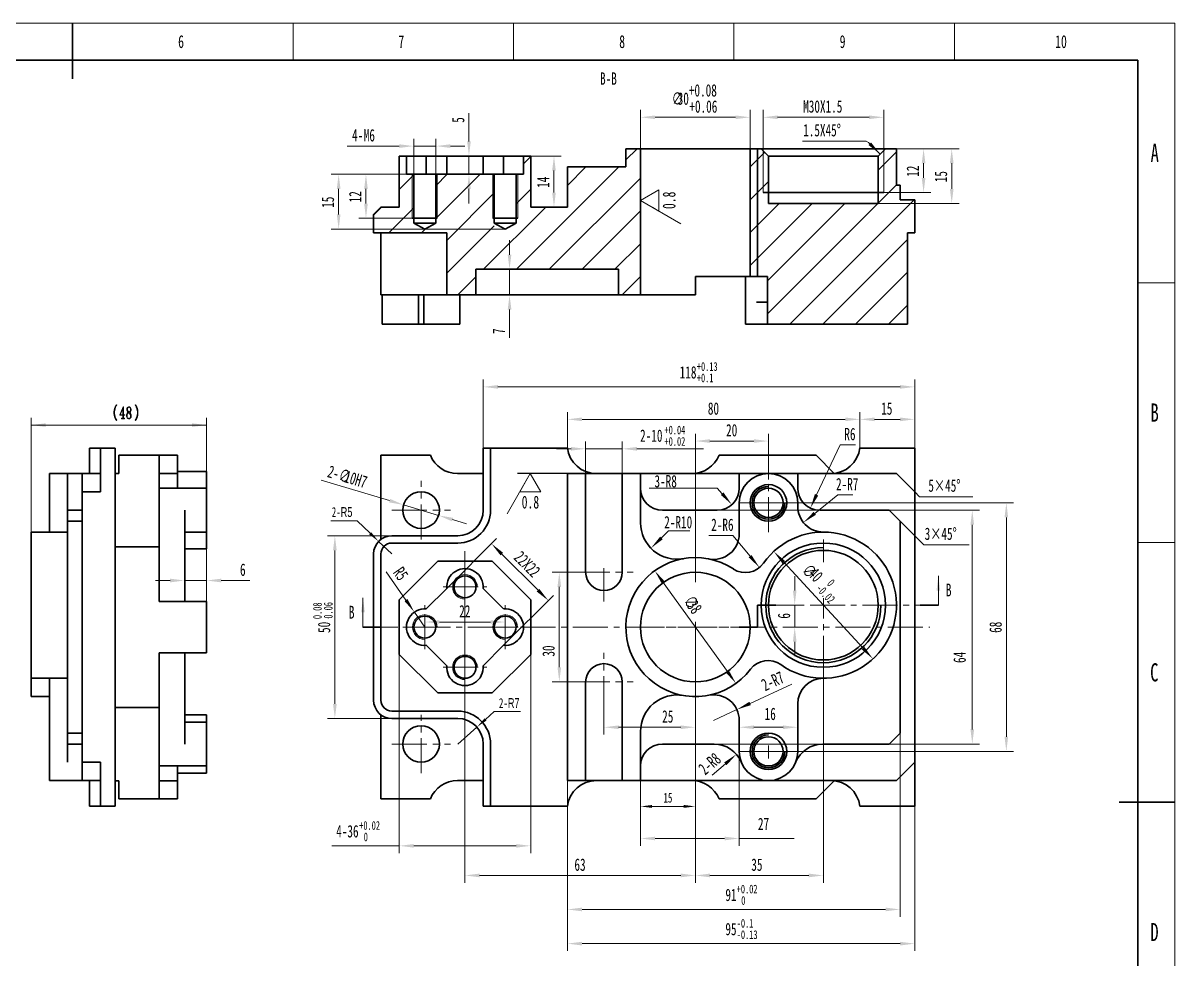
# Model space of a CAD drawing. Header units: millimetres. Extents: x 3154 to 3910, y 100 to 635.
# Drawn here: x 3515.2 to 3910.2, y 313.4 to 634.6 of the extents above; entities that cross this region are included whole.
import ezdxf

# ---------------------------------------------------------------- set-up
doc = ezdxf.new("R2010")
doc.units = ezdxf.units.MM
doc.linetypes.add('点画线', pattern=[18, 12, -2, 2, -2])
doc.layers.get('0').update_dxf_attribs({"lineweight": 35})
for name, color, linetype, lineweight in [('EB0', 7, 'Continuous', 35), ('中心线层', 1, '点画线', 18), ('剖面线层', 4, 'Continuous', 18), ('尺寸线层', 3, 'Continuous', 18)]:
    doc.layers.add(name, color=color, linetype=linetype, lineweight=lineweight)
doc.styles.add('UserTxtStyle2', font='', dxfattribs={"width": 0.667})
doc.styles.add('UserTxtStyle3', font='', dxfattribs={"width": 0.667})
doc.styles.add('标准', font='', dxfattribs={"width": 0.667})
doc.styles.get('UserTxtStyle2').set_extended_font_data('宋体')
doc.styles.get('UserTxtStyle3').set_extended_font_data('宋体')
doc.styles.get('标准').set_extended_font_data('宋体')

# ---------------------------------------------------------------- blocks, each defined once
blk = doc.blocks.new('_CAXARROW')
blk.add_hatch(color=0).paths.add_polyline_path([(0, 0), (-1, 0.125), (-1, -0.125)], flags=0)

msp = doc.modelspace()

# ---------------------------------------------------------------- hatches: boundary and pattern name
for points in [[(3726.93, 602.22), (3731.95, 601.59), (3731.95, 602.84)], [(3764.55, 602.22), (3759.54, 602.84), (3759.54, 601.59)], [(3768.94, 602.22), (3773.96, 601.59), (3773.96, 602.84)], [(3810.33, 602.22), (3805.31, 602.84), (3805.31, 601.59)], [(3649.19, 592.33), (3644.17, 592.95), (3644.17, 591.7)], [(3656.71, 592.33), (3661.73, 591.7), (3661.73, 592.95)], [(3668.1, 588.93), (3668.73, 593.95), (3667.48, 593.95)], [(3697.26, 588.93), (3696.63, 583.92), (3697.88, 583.92)], [(3824.01, 591.44), (3823.38, 586.42), (3824.64, 586.42)], [(3833.66, 591.44), (3833.03, 586.42), (3834.29, 586.42)], [(3623.41, 582.66), (3622.78, 577.65), (3624.04, 577.65)], [(3632.78, 582.66), (3632.16, 577.65), (3633.41, 577.65)], [(3668.1, 582.66), (3667.48, 577.65), (3668.73, 577.65)], [(3824.01, 576.39), (3824.64, 581.41), (3823.38, 581.41)], [(3833.66, 572.63), (3834.29, 577.65), (3833.03, 577.65)], [(3697.26, 571.38), (3697.88, 576.39), (3696.63, 576.39)], [(3623.41, 563.85), (3624.04, 568.87), (3622.78, 568.87)], [(3632.78, 567.61), (3633.41, 572.63), (3632.16, 572.63)], [(3682.02, 550.06), (3682.65, 555.07), (3681.39, 555.07)], [(3682.02, 541.28), (3681.39, 536.26), (3682.65, 536.26)], [(3673.01, 509.71), (3678.03, 509.09), (3678.03, 510.34)], [(3820.98, 509.71), (3815.97, 510.34), (3815.97, 509.09)], [(3701.87, 498.58), (3706.89, 497.95), (3706.89, 499.21)], [(3802.16, 498.58), (3797.14, 499.21), (3797.14, 497.95)], [(3802.16, 498.58), (3807.18, 497.95), (3807.18, 499.21)], [(3820.98, 498.58), (3815.97, 499.21), (3815.97, 497.95)], [(3745.74, 491.13), (3750.76, 490.51), (3750.76, 491.76)], [(3770.82, 491.13), (3765.81, 491.76), (3765.81, 490.51)], [(3708.12, 488.47), (3703.11, 489.09), (3703.11, 487.84)], [(3720.66, 488.47), (3725.68, 487.84), (3725.68, 489.09)], [(3645.69, 469.23), (3641.07, 471.28), (3640.71, 470.08)], [(3758.26, 469.32), (3755.4, 473.49), (3754.46, 472.66)], [(3785.19, 468.14), (3787.88, 472.41), (3786.75, 472.95)], [(3782.8, 463.17), (3787.1, 465.83), (3786.31, 466.81)], [(3840.71, 467.43), (3840.08, 462.41), (3841.33, 462.41)], [(3852.39, 469.93), (3851.76, 464.92), (3853.01, 464.92)], [(3657.7, 465.62), (3662.32, 463.57), (3662.68, 464.77)], [(3622.12, 458.65), (3621.49, 453.63), (3622.75, 453.63)], [(3730.5, 454.36), (3734.53, 457.42), (3733.65, 458.31)], [(3675.83, 455.9), (3678.93, 451.91), (3679.82, 452.79)], [(3767.74, 447.74), (3765.01, 451.99), (3764.05, 451.19)], [(3772.63, 453.25), (3775.57, 449.14), (3776.49, 449.99)], [(3731.82, 446.63), (3734.24, 442.19), (3735.26, 442.93)], [(3570.61, 443.28), (3565.6, 443.91), (3565.6, 442.65)], [(3578.14, 443.28), (3583.15, 442.65), (3583.15, 443.91)], [(3699.09, 446.11), (3698.46, 441.09), (3699.71, 441.09)], [(3695.34, 436.39), (3692.24, 440.38), (3691.35, 439.49)], [(3779.81, 434.82), (3780.44, 439.84), (3779.19, 439.84)], [(3649.37, 432.45), (3647.03, 436.93), (3646, 436.21)], [(3652.95, 429.04), (3657.96, 428.41), (3657.96, 429.66)], [(3680.54, 429.04), (3675.52, 429.66), (3675.52, 428.41)], [(3779.81, 427.3), (3779.19, 422.28), (3780.44, 422.28)], [(3806.64, 416.39), (3803.7, 420.5), (3802.78, 419.65)], [(3699.09, 408.49), (3699.71, 413.5), (3698.46, 413.5)], [(3759.67, 407.97), (3757.25, 412.4), (3756.23, 411.67)], [(3622.12, 395.95), (3622.75, 400.96), (3621.49, 400.96)], [(3759.98, 399), (3764.79, 400.54), (3764.26, 401.68)], [(3714.39, 392.94), (3719.41, 392.31), (3719.41, 393.56)], [(3745.74, 392.94), (3740.73, 393.56), (3740.73, 392.31)], [(3760.79, 392.94), (3765.81, 392.31), (3765.81, 393.56)], [(3780.86, 392.94), (3775.84, 393.56), (3775.84, 392.31)], [(3840.71, 387.17), (3841.33, 392.19), (3840.08, 392.19)], [(3852.39, 384.66), (3853.01, 389.68), (3851.76, 389.68)], [(3759.84, 383.67), (3755.62, 380.88), (3756.44, 379.93)], [(3644.17, 352.25), (3649.19, 351.62), (3649.19, 352.87)], [(3689.31, 352.25), (3684.3, 352.87), (3684.3, 351.62)], [(3726.93, 354.77), (3731.95, 354.14), (3731.95, 355.39)], [(3760.79, 354.77), (3755.78, 355.39), (3755.78, 354.14)], [(3666.74, 342.09), (3671.76, 341.46), (3671.76, 342.72)], [(3745.74, 342.09), (3740.73, 342.72), (3740.73, 341.46)], [(3745.74, 342.09), (3750.76, 341.46), (3750.76, 342.72)], [(3789.63, 342.09), (3784.62, 342.72), (3784.62, 341.46)], [(3701.85, 330.42), (3706.87, 329.79), (3706.87, 331.05)], [(3815.97, 330.42), (3810.95, 331.05), (3810.95, 329.79)], [(3701.85, 318.69), (3706.87, 318.06), (3706.87, 319.32)], [(3820.98, 318.69), (3815.97, 319.32), (3815.97, 318.06)]]:
    msp.add_hatch(color=0).paths.add_polyline_path(points, flags=0)
at = {"layer": 'EB0', "linetype": 'Continuous', "lineweight": 18}
for points in [[(3829.07, 444.85), (3828.45, 439.84), (3829.7, 439.84)], [(3631.76, 437.33), (3631.13, 432.31), (3632.39, 432.31)]]:
    msp.add_hatch(color=7, dxfattribs=at).paths.add_polyline_path(points, flags=0)
at = {"layer": '尺寸线层'}
msp.add_hatch(color=0, dxfattribs=at).paths.add_polyline_path([(3809.1, 589.59), (3805.11, 592.7), (3806, 593.58)], flags=0)
at = {"layer": '尺寸线层', "linetype": 'Continuous', "lineweight": 18}
for points in [[(3517.94, 496.61), (3522.96, 497.23), (3522.96, 495.98)], [(3578.14, 496.61), (3573.12, 497.23), (3573.12, 495.98)]]:
    msp.add_hatch(color=7, dxfattribs=at).paths.add_polyline_path(points, flags=0)

# ---------------------------------------------------------------- linework, layer by layer
at = {"layer": 'EB0', "color": 7, "linetype": 'Continuous', "lineweight": 18}
for p, q in [((3154.07, 634.56), (3910.22, 634.56)), ((3532.14, 621.83), (3532.14, 634.56)), ((3607.76, 621.83), (3607.76, 634.56)), ((3683.37, 621.83), (3683.37, 634.56)), ((3758.99, 621.83), (3758.99, 634.56)), ((3834.6, 621.83), (3834.6, 634.56)), ((3910.22, 634.56), (3910.22, 99.91)), ((3897.49, 545.45), (3910.22, 545.45)), ((3897.49, 456.34), (3910.22, 456.34)), ((3829.07, 434.82), (3829.07, 444.85)), ((3631.76, 427.3), (3631.76, 437.33)), ((3897.49, 367.23), (3910.22, 367.23))]:
    msp.add_line(p, q, dxfattribs=at)
at = {"layer": 'EB0', "color": 7, "linetype": 'Continuous', "lineweight": 35}
for p, q in [((3532.14, 634.56), (3532.14, 615.46)), ((3897.49, 621.83), (3185.89, 621.83)), ((3897.49, 112.64), (3897.49, 621.83)), ((3644.17, 588.93), (3644.17, 571.38)), ((3644.17, 588.93), (3646.68, 588.93)), ((3646.68, 582.66), (3646.68, 588.93)), ((3653.48, 588.93), (3646.68, 588.93)), ((3653.48, 588.93), (3653.48, 582.66)), ((3653.48, 588.93), (3660.5, 588.93)), ((3660.5, 582.66), (3660.5, 588.93)), ((3672.99, 588.93), (3660.5, 588.93)), ((3672.99, 588.93), (3672.99, 582.66)), ((3672.99, 588.93), (3680, 588.93)), ((3680, 582.66), (3680, 588.93)), ((3686.81, 588.93), (3680, 588.93)), ((3686.81, 588.93), (3686.81, 582.66)), ((3686.81, 588.93), (3689.31, 588.93)), ((3689.31, 571.38), (3689.31, 588.93)), ((3721.92, 585.17), (3721.92, 591.44)), ((3721.92, 591.44), (3726.93, 591.44)), ((3726.93, 541.28), (3726.93, 591.44)), ((3764.55, 591.44), (3726.93, 591.44)), ((3764.55, 591.44), (3764.55, 547.55)), ((3764.55, 591.44), (3767.06, 591.44)), ((3767.06, 547.55), (3767.06, 591.44)), ((3767.06, 591.44), (3768.32, 591.44)), ((3768.32, 591.44), (3770.82, 588.93)), ((3768.32, 591.44), (3810.95, 591.44)), ((3770.82, 572.63), (3770.82, 588.93)), ((3808.44, 588.93), (3770.82, 588.93)), ((3808.44, 588.93), (3810.95, 591.44)), ((3808.44, 588.93), (3808.44, 572.63)), ((3810.95, 591.44), (3814.71, 591.44)), ((3814.71, 591.44), (3814.71, 578.9)), ((3701.85, 571.38), (3701.85, 585.17)), ((3701.85, 585.17), (3721.92, 585.17)), ((3646.68, 582.66), (3649.19, 582.66)), ((3649.19, 565.94), (3649.19, 582.66)), ((3656.71, 582.66), (3649.19, 582.66)), ((3656.71, 582.66), (3656.71, 565.94)), ((3656.71, 582.66), (3676.77, 582.66)), ((3676.77, 565.94), (3676.77, 582.66)), ((3684.3, 582.66), (3676.77, 582.66)), ((3684.3, 582.66), (3684.3, 565.94)), ((3684.3, 582.66), (3686.81, 582.66)), ((3815.97, 578.9), (3814.71, 578.9)), ((3815.97, 573.88), (3815.97, 578.9)), ((3815.97, 573.88), (3820.98, 573.88)), ((3820.98, 562.6), (3820.98, 573.88)), ((3635.39, 568.87), (3637.9, 571.38)), ((3635.39, 568.87), (3635.39, 562.6)), ((3644.17, 571.38), (3637.9, 571.38)), ((3701.85, 571.38), (3689.31, 571.38)), ((3770.82, 572.63), (3808.44, 572.63)), ((3657.2, 567.61), (3648.65, 567.61)), ((3684.83, 567.61), (3676.28, 567.61)), ((3635.39, 562.6), (3660.47, 562.6)), ((3637.9, 541.28), (3637.9, 562.6)), ((3660.47, 541.28), (3660.47, 562.6)), ((3818.48, 562.6), (3818.48, 531.25)), ((3818.48, 562.6), (3820.98, 562.6)), ((3719.41, 550.06), (3670.5, 550.06)), ((3670.5, 541.28), (3670.5, 550.06)), ((3719.41, 550.06), (3719.41, 541.28)), ((3745.74, 547.55), (3764.55, 547.55)), ((3745.74, 541.28), (3745.74, 547.55)), ((3762.97, 547.55), (3762.97, 531.25)), ((3767.06, 547.55), (3764.55, 547.55)), ((3770.5, 547.55), (3767.06, 547.55)), ((3770.5, 538.77), (3770.5, 547.55)), ((3650.44, 541.28), (3637.9, 541.28)), ((3638.39, 531.25), (3638.39, 541.28)), ((3660.47, 541.28), (3650.44, 541.28)), ((3650.81, 531.25), (3650.81, 541.28)), ((3652.58, 531.25), (3652.58, 541.28)), ((3660.47, 541.28), (3670.5, 541.28)), ((3665, 531.25), (3665, 541.28)), ((3670.5, 541.28), (3680.54, 541.28)), ((3680.54, 541.28), (3719.41, 541.28)), ((3719.41, 541.28), (3726.93, 541.28)), ((3726.93, 541.28), (3745.74, 541.28)), ((3766.74, 538.77), (3770.5, 538.77)), ((3770.5, 531.25), (3770.5, 538.77)), ((3650.81, 531.25), (3638.39, 531.25)), ((3652.58, 531.25), (3650.81, 531.25)), ((3665, 531.25), (3652.58, 531.25)), ((3770.5, 531.25), (3762.97, 531.25)), ((3818.48, 531.25), (3770.5, 531.25)), ((3538.01, 479.97), (3538.01, 488.74)), ((3541.77, 488.74), (3538.01, 488.74)), ((3541.77, 488.74), (3541.77, 473.7)), ((3541.77, 488.74), (3546.79, 488.74)), ((3546.79, 365.85), (3546.79, 488.74)), ((3548.04, 486.24), (3561.83, 486.24)), ((3548.04, 486.24), (3548.04, 480.03)), ((3561.83, 486.24), (3568.1, 486.24)), ((3561.83, 454.89), (3561.83, 486.24)), ((3568.1, 486.24), (3568.1, 480.04)), ((3637.9, 486.24), (3654.86, 486.24)), ((3637.9, 457.39), (3637.9, 486.24)), ((3673.01, 467.43), (3673.01, 488.74)), ((3673.01, 488.74), (3675.52, 488.74)), ((3675.52, 488.74), (3675.52, 467.43)), ((3675.52, 488.74), (3701.87, 488.74)), ((3787.13, 486.24), (3753.87, 486.24)), ((3787.13, 486.24), (3793.33, 480.03)), ((3802.16, 488.74), (3820.98, 488.74)), ((3820.98, 488.74), (3820.98, 473.7)), ((3524.21, 469.93), (3524.21, 479.97)), ((3530.48, 479.97), (3524.21, 479.97)), ((3530.48, 474.95), (3530.48, 479.97)), ((3530.48, 479.97), (3535.5, 479.97)), ((3535.5, 479.97), (3535.5, 473.7)), ((3535.5, 479.97), (3541.77, 479.97)), ((3546.79, 480.03), (3548.04, 480.03)), ((3561.83, 480.04), (3568.1, 480.04)), ((3578.14, 480.73), (3568.1, 480.73)), ((3568.1, 480.04), (3568.1, 474.95)), ((3578.14, 480.73), (3578.14, 474.95)), ((3664.17, 479.97), (3673.01, 479.97)), ((3701.85, 374.63), (3701.85, 479.97)), ((3701.85, 479.97), (3708.12, 479.97)), ((3708.12, 479.97), (3708.12, 446.11)), ((3720.66, 479.97), (3708.12, 479.97)), ((3720.66, 446.11), (3720.66, 479.97)), ((3720.66, 479.97), (3726.93, 479.97)), ((3726.93, 479.97), (3726.93, 463.12)), ((3760.79, 479.97), (3726.93, 479.97)), ((3760.79, 479.97), (3760.79, 474.95)), ((3770.82, 479.97), (3760.79, 479.97)), ((3780.86, 479.97), (3770.82, 479.97)), ((3780.86, 474.95), (3780.86, 479.97)), ((3780.86, 479.97), (3814.71, 479.97)), ((3814.71, 479.97), (3820.98, 473.7)), ((3530.48, 467.43), (3530.48, 474.95)), ((3578.14, 474.95), (3561.83, 474.95)), ((3578.14, 474.95), (3578.14, 467.43)), ((3535.5, 473.7), (3535.5, 380.9)), ((3535.5, 473.7), (3541.77, 473.7)), ((3820.98, 473.7), (3820.98, 380.9)), ((3524.21, 468.68), (3524.21, 469.93)), ((3524.21, 459.9), (3524.21, 468.68)), ((3530.48, 467.43), (3535.5, 467.43)), ((3530.48, 463.66), (3530.48, 467.43)), ((3570.61, 443.6), (3570.61, 467.43)), ((3578.14, 467.43), (3578.14, 459.9)), ((3753.27, 467.43), (3734.46, 467.43)), ((3760.79, 469.93), (3760.79, 459.29)), ((3780.86, 468.68), (3780.86, 469.93)), ((3812.21, 467.43), (3788.38, 467.43)), ((3815.97, 463.66), (3812.21, 467.43)), ((3530.48, 463.66), (3535.5, 463.66)), ((3530.48, 390.93), (3530.48, 463.66)), ((3815.97, 390.93), (3815.97, 463.66)), ((3524.21, 459.9), (3517.94, 459.9)), ((3517.94, 459.9), (3517.94, 409.74)), ((3524.21, 459.9), (3530.48, 459.9)), ((3570.61, 459.9), (3578.14, 459.9)), ((3578.14, 459.9), (3578.14, 454.13)), ((3641.66, 458.65), (3664.23, 458.65)), ((3546.79, 454.89), (3561.83, 454.89)), ((3561.83, 436.08), (3561.83, 454.89)), ((3664.23, 456.14), (3641.66, 456.14)), ((3578.14, 454.13), (3570.61, 454.13)), ((3635.39, 402.22), (3635.39, 452.38)), ((3637.9, 452.38), (3637.9, 402.22)), ((3657.39, 449.87), (3644.17, 436.65)), ((3676.09, 449.87), (3657.39, 449.87)), ((3689.31, 436.65), (3676.09, 449.87)), ((3570.61, 443.6), (3570.61, 436.08)), ((3653.48, 433.55), (3660.5, 440.56)), ((3672.99, 440.56), (3680, 433.55)), ((3578.14, 436.08), (3561.83, 436.08)), ((3578.14, 418.52), (3578.14, 436.08)), ((3644.17, 436.65), (3644.17, 417.95)), ((3689.31, 417.95), (3689.31, 436.65)), ((3767.06, 434.82), (3767.06, 427.3)), ((3773.33, 434.82), (3767.06, 434.82)), ((3829.07, 434.82), (3822.8, 434.82)), ((3638.03, 427.3), (3631.76, 427.3)), ((3767.06, 427.3), (3760.79, 427.3)), ((3660.5, 414.04), (3653.48, 421.05)), ((3680, 421.05), (3672.99, 414.04)), ((3561.83, 399.71), (3561.83, 418.52)), ((3578.14, 418.52), (3561.83, 418.52)), ((3570.61, 418.52), (3570.61, 411)), ((3644.17, 417.95), (3657.39, 404.73)), ((3676.09, 404.73), (3689.31, 417.95)), ((3570.61, 387.17), (3570.61, 411)), ((3517.94, 409.74), (3517.94, 403.47)), ((3517.94, 409.74), (3524.21, 409.74)), ((3524.21, 400.96), (3524.21, 409.74)), ((3524.21, 409.74), (3530.48, 409.74)), ((3708.12, 408.49), (3708.12, 374.63)), ((3720.66, 374.63), (3720.66, 408.49)), ((3517.94, 403.47), (3524.21, 403.47)), ((3657.39, 404.73), (3676.09, 404.73)), ((3524.21, 384.66), (3524.21, 400.96)), ((3546.79, 399.71), (3561.83, 399.71)), ((3561.83, 368.36), (3561.83, 399.71)), ((3780.86, 384.66), (3780.86, 400.96)), ((3578.14, 397.2), (3570.61, 397.2)), ((3578.14, 397.2), (3578.14, 394.69)), ((3637.9, 368.36), (3637.9, 397.2)), ((3641.66, 398.46), (3664.23, 398.46)), ((3664.23, 395.95), (3641.66, 395.95)), ((3760.79, 395.3), (3760.79, 384.66)), ((3578.14, 394.69), (3570.61, 394.69)), ((3578.14, 394.69), (3578.14, 387.17)), ((3726.93, 391.48), (3726.93, 374.63)), ((3530.48, 387.17), (3530.48, 390.93)), ((3530.48, 390.93), (3535.5, 390.93)), ((3530.48, 380.9), (3530.48, 387.17)), ((3530.48, 387.17), (3535.5, 387.17)), ((3578.14, 387.17), (3578.14, 379.65)), ((3673.01, 365.85), (3673.01, 387.17)), ((3675.52, 387.17), (3675.52, 365.85)), ((3734.46, 387.17), (3752.22, 387.17)), ((3789.42, 387.17), (3812.21, 387.17)), ((3812.21, 387.17), (3815.97, 390.93)), ((3524.21, 374.63), (3524.21, 384.66)), ((3535.5, 380.9), (3535.5, 374.63)), ((3535.5, 380.9), (3541.77, 380.9)), ((3541.77, 380.9), (3541.77, 365.85)), ((3561.83, 379.65), (3578.14, 379.65)), ((3568.1, 379.65), (3568.1, 374.56)), ((3578.14, 379.65), (3578.14, 377.14)), ((3820.98, 380.9), (3814.71, 374.63)), ((3820.98, 380.9), (3820.98, 365.85)), ((3578.14, 377.14), (3568.1, 377.14)), ((3578.14, 377.14), (3568.1, 377.14)), ((3524.21, 374.63), (3531.71, 374.63)), ((3531.71, 374.63), (3531.74, 374.63)), ((3531.74, 374.63), (3531.74, 374.63)), ((3535.5, 374.63), (3531.74, 374.63)), ((3535.5, 374.63), (3541.77, 374.63)), ((3538.01, 374.63), (3538.01, 365.85)), ((3546.79, 374.57), (3548.04, 374.57)), ((3548.04, 368.36), (3548.04, 374.57)), ((3561.83, 374.56), (3568.1, 374.56)), ((3568.1, 368.36), (3568.1, 374.56)), ((3664.17, 374.63), (3673.01, 374.63)), ((3708.12, 374.63), (3701.85, 374.63)), ((3720.66, 374.63), (3708.12, 374.63)), ((3726.93, 374.63), (3720.66, 374.63)), ((3726.93, 374.63), (3770.81, 374.63)), ((3814.71, 374.63), (3770.82, 374.63)), ((3787.13, 368.36), (3793.33, 374.57)), ((3548.04, 368.36), (3561.83, 368.36)), ((3561.83, 368.36), (3568.1, 368.36)), ((3654.86, 368.36), (3637.9, 368.36)), ((3787.13, 368.36), (3753.87, 368.36)), ((3541.77, 365.85), (3538.01, 365.85)), ((3541.77, 365.85), (3546.79, 365.85)), ((3675.52, 365.85), (3673.01, 365.85)), ((3701.87, 365.85), (3675.52, 365.85)), ((3820.98, 365.85), (3802.16, 365.85)), ((3910.22, 367.23), (3891.12, 367.23))]:
    msp.add_line(p, q, dxfattribs=at)
at = {"layer": 'EB0', "lineweight": 9}
for p, q in [((3689.31, 588.93), (3699.77, 588.93)), ((3680, 582.66), (3620.9, 582.66)), ((3649.19, 582.66), (3630.28, 582.66)), ((3648.65, 567.61), (3648.65, 582.66)), ((3657.2, 567.61), (3657.2, 582.66)), ((3676.28, 567.61), (3676.28, 582.66)), ((3684.83, 567.61), (3684.83, 582.66)), ((3733.2, 577.29), (3726.93, 573.67)), ((3733.2, 577.29), (3733.2, 577.29)), ((3733.2, 571.23), (3733.2, 577.29)), ((3726.93, 573.67), (3731.17, 571.23)), ((3726.93, 573.67), (3726.93, 573.67)), ((3689.31, 571.38), (3699.77, 571.38)), ((3731.17, 571.23), (3733.2, 570.05)), ((3731.17, 571.23), (3731.17, 571.23)), ((3733.2, 571.23), (3733.2, 571.23)), ((3733.2, 570.05), (3733.2, 571.23)), ((3649.19, 567.61), (3630.28, 567.61)), ((3680.54, 563.85), (3620.9, 563.85)), ((3689.12, 479.97), (3685.5, 473.7)), ((3692.74, 473.7), (3689.12, 479.97)), ((3753.27, 474.95), (3729.88, 474.95)), ((3685.5, 473.7), (3692.74, 473.7)), ((3685.5, 473.7), (3685.5, 473.7)), ((3692.74, 473.7), (3692.74, 473.7)), ((3736.58, 460.29), (3743.82, 460.29)), ((3704.36, 446.11), (3696.58, 446.11)), ((3704.36, 408.49), (3696.58, 408.49)), ((3745.74, 387.17), (3745.74, 363.77)), ((3726.93, 374.63), (3726.93, 363.77))]:
    msp.add_line(p, q, dxfattribs=at)
at = {"layer": 'EB0', "color": 7, "lineweight": 18}
for p, q in [((3768.94, 576.39), (3768.94, 591.44)), ((3810.33, 591.44), (3810.33, 576.39))]:
    msp.add_line(p, q, dxfattribs=at)
at = {"layer": 'EB0', "lineweight": 18}
for p, q in [((3697.26, 583.92), (3697.26, 576.39)), ((3623.41, 568.87), (3623.41, 577.65)), ((3632.78, 577.65), (3632.78, 572.63)), ((3795.36, 489.83), (3787.32, 472.68)), ((3800.63, 489.83), (3795.36, 489.83)), ((3753.27, 474.95), (3754.93, 473.07)), ((3794.56, 472.65), (3786.71, 466.32)), ((3799.8, 472.65), (3794.56, 472.65)), ((3620.74, 463.79), (3629.72, 463.79)), ((3629.72, 463.79), (3634.24, 459.47)), ((3736.58, 460.29), (3734.09, 457.87)), ((3750.39, 458.7), (3758.62, 458.7)), ((3758.62, 458.7), (3764.53, 451.59)), ((3641.66, 452.38), (3637.13, 456.71)), ((3639.76, 446.3), (3646.51, 436.57)), ((3699.09, 441.09), (3699.09, 413.5)), ((3652.95, 427.3), (3649.37, 432.45)), ((3676.8, 398.29), (3673.8, 395.64)), ((3685.78, 398.29), (3676.8, 398.29)), ((3664.23, 387.17), (3670.81, 392.99)), ((3751.53, 376.54), (3756.03, 380.41)), ((3730.93, 365.77), (3741.74, 365.77))]:
    msp.add_line(p, q, dxfattribs=at)
at = {"layer": 'EB0', "color": 7}
msp.add_line((3768.94, 576.39), (3810.33, 576.39), dxfattribs=at)
at = {"layer": 'EB0', "lineweight": 35}
for p, q in [((3649.19, 565.94), (3656.71, 565.94)), ((3649.19, 565.94), (3652.95, 563.85)), ((3652.95, 563.85), (3656.71, 565.94)), ((3676.77, 565.94), (3680.54, 563.85)), ((3676.77, 565.94), (3684.3, 565.94)), ((3680.54, 563.85), (3684.3, 565.94))]:
    msp.add_line(p, q, dxfattribs=at)
at = {"layer": 'EB0', "color": 7, "linetype": 'Continuous', "lineweight": 35}
for centre, radius in [((3770.82, 469.93), 6.27), ((3770.82, 469.93), 5.02), ((3651.69, 467.43), 6.27), ((3789.63, 434.82), 21.32), ((3789.63, 434.82), 18.81), ((3666.74, 441.09), 3.76), ((3745.74, 427.3), 18.81), ((3652.95, 427.3), 3.76), ((3680.54, 427.3), 3.76), ((3666.74, 413.5), 3.76), ((3651.69, 387.17), 6.27), ((3770.82, 384.66), 6.27), ((3770.82, 384.66), 5.02)]:
    msp.add_circle(centre, radius, dxfattribs=at)
for centre, radius, start, end in [((3664.16, 490), 10.03, 202.0243, 270.083), ((3711.82, 490), 10.03, 187.1808, 270), ((3744.57, 490), 10.03, 270, 337.9757), ((3792.21, 490), 10.03, 270, 352.8192), ((3770.82, 469.93), 10.03, 0, 180), ((3734.46, 474.95), 7.52, 180, 270), ((3753.27, 474.95), 7.52, 270, 0), ((3788.38, 474.95), 7.52, 180, 270), ((3664.23, 467.43), 8.78, 270, 0), ((3664.23, 467.43), 11.29, 270, 0), ((3789.63, 468.68), 8.78, 179.9999, 270), ((3739.47, 463.12), 12.54, 180, 279.9282), ((3641.66, 452.38), 6.27, 90, 180), ((3752.01, 459.29), 8.78, 258.9125, 359.9999), ((3789.63, 434.82), 25.08, 234.4508, 145.0044), ((3641.66, 452.38), 3.76, 90, 180), ((3745.74, 427.3), 23.83, 56.7676, 322.6876), ((3666.74, 441.09), 6.27, 355.1181, 184.8819), ((3762.93, 453.52), 7.52, 236.7676, 325.0044), ((3714.39, 446.11), 6.27, 180, 0), ((3652.95, 427.3), 6.27, 85.1181, 274.8819), ((3680.54, 427.3), 6.27, 265.1181, 94.8819), ((3770.68, 408.3), 7.52, 54.4508, 142.6876), ((3666.74, 413.5), 6.27, 175.1181, 4.8819), ((3714.39, 408.49), 6.27, 0, 180), ((3789.63, 400.96), 8.78, 90, 179.9998), ((3739.47, 391.48), 12.54, 80.0718, 180), ((3752.01, 395.3), 8.78, 0, 101.0875), ((3641.66, 402.22), 6.27, 180, 270), ((3641.66, 402.22), 3.76, 180, 270), ((3664.23, 387.17), 11.29, 0, 90), ((3664.23, 387.17), 8.78, 0, 90), ((3734.46, 379.65), 7.52, 90, 180), ((3752.22, 377.14), 10.03, 22.0243, 90), ((3789.42, 377.14), 10.03, 90, 157.9757), ((3770.82, 384.66), 10.03, 180, 0), ((3664.16, 364.6), 10.03, 89.917, 157.9757), ((3711.82, 364.6), 10.03, 90, 172.8192), ((3744.57, 364.6), 10.03, 22.0243, 90), ((3792.21, 364.6), 10.03, 7.1808, 90)]:
    msp.add_arc(centre, radius, start, end, dxfattribs=at)
at = {"layer": 'EB0', "color": 7}
for centre, radius in [((3770.82, 469.93), 5.64), ((3789.63, 434.82), 19.75), ((3770.82, 384.66), 5.64)]:
    msp.add_arc(centre, radius, 90, 0, dxfattribs=at)
at = {"layer": 'EB0', "lineweight": 9}
for centre in [(3666.74, 441.09), (3652.95, 427.3), (3680.54, 427.3), (3666.74, 413.5)]:
    msp.add_arc(centre, 4.22, 0, 270, dxfattribs=at)
at = {"layer": '中心线层', "color": 7, "linetype": '点画线', "lineweight": 18}
for p, q in [((3770.82, 459.9), (3770.82, 479.97)), ((3651.69, 457.39), (3651.69, 477.46)), ((3641.66, 467.43), (3661.73, 467.43)), ((3760.79, 469.93), (3780.86, 469.93)), ((3789.63, 449.59), (3789.63, 457.39)), ((3666.74, 433.57), (3666.74, 448.62)), ((3714.39, 436.08), (3714.39, 447.55)), ((3745.74, 442.67), (3745.74, 449.87)), ((3704.36, 446.11), (3724.43, 446.11)), ((3659.22, 441.09), (3674.27, 441.09)), ((3652.95, 419.77), (3652.95, 434.82)), ((3680.54, 419.77), (3680.54, 434.82)), ((3767.06, 434.82), (3829.07, 434.82)), ((3789.63, 412.25), (3789.63, 437.22)), ((3645.42, 427.3), (3660.47, 427.3)), ((3673.01, 427.3), (3688.06, 427.3)), ((3723.17, 427.3), (3768.32, 427.3)), ((3745.74, 404.73), (3745.74, 429.08)), ((3666.74, 405.98), (3666.74, 421.03)), ((3714.39, 398.46), (3714.39, 418.52)), ((3659.22, 413.5), (3674.27, 413.5)), ((3704.36, 408.49), (3724.43, 408.49)), ((3651.69, 377.14), (3651.69, 397.2)), ((3641.66, 387.17), (3661.73, 387.17)), ((3760.79, 384.66), (3780.86, 384.66)), ((3770.82, 382.24), (3770.82, 386.64))]:
    msp.add_line(p, q, dxfattribs=at)
at = {"layer": '中心线层', "color": 7}
for p, q in [((3666.74, 453.38), (3666.74, 401.83)), ((3631.76, 427.3), (3826.16, 427.3))]:
    msp.add_line(p, q, dxfattribs=at)
at = {"layer": '剖面线层', "color": 7, "linetype": 'Continuous', "lineweight": 18}
for p, q in [((3644.17, 588.69), (3644.42, 588.93)), ((3686.81, 586.28), (3689.31, 588.79)), ((3721.92, 587.61), (3725.75, 591.44)), ((3767.06, 587.7), (3769.56, 590.2)), ((3808.44, 584.04), (3814.71, 590.31)), ((3684.37, 550.06), (3719.48, 585.17)), ((3701.85, 578.8), (3708.22, 585.17)), ((3764.55, 585.2), (3767.06, 587.7)), ((3644.17, 577.43), (3649.19, 582.44)), ((3656.71, 578.7), (3660.67, 582.66)), ((3656.71, 567.44), (3671.93, 582.66)), ((3695.63, 550.06), (3726.93, 581.36)), ((3684.3, 572.51), (3689.31, 577.52)), ((3767.06, 576.44), (3770.82, 580.21)), ((3808.44, 572.78), (3814.71, 579.05)), ((3660.47, 559.94), (3676.77, 576.25)), ((3764.55, 573.94), (3767.06, 576.44)), ((3778.17, 531.25), (3820.81, 573.88)), ((3635.39, 568.65), (3638.12, 571.38)), ((3640.61, 562.6), (3649.19, 571.18)), ((3673.11, 550.06), (3694.43, 571.38)), ((3706.89, 550.06), (3726.93, 570.1)), ((3767.06, 565.18), (3774.51, 572.63)), ((3767.06, 553.92), (3785.77, 572.63)), ((3770.5, 534.83), (3808.29, 572.63)), ((3770.5, 546.1), (3797.03, 572.63)), ((3660.47, 548.68), (3676.77, 564.98)), ((3764.55, 562.67), (3767.06, 565.18)), ((3651.87, 562.6), (3653.12, 563.85)), ((3820.78, 562.6), (3820.98, 562.8)), ((3718.15, 550.06), (3726.93, 558.84)), ((3789.43, 531.25), (3818.48, 560.29)), ((3764.55, 551.41), (3767.06, 553.92)), ((3664.33, 541.28), (3670.5, 547.45)), ((3720.64, 541.28), (3726.93, 547.58)), ((3800.7, 531.25), (3818.48, 549.03)), ((3811.96, 531.25), (3818.48, 537.77))]:
    msp.add_line(p, q, dxfattribs=at)
at = {"layer": '尺寸线层', "color": 7}
for p, q in [((3726.93, 591.44), (3726.93, 604.72)), ((3764.55, 591.44), (3764.55, 604.72)), ((3768.94, 591.44), (3768.94, 604.72)), ((3810.33, 591.44), (3810.33, 604.72)), ((3649.19, 582.66), (3649.19, 594.83)), ((3656.71, 582.66), (3656.71, 594.83)), ((3667.09, 588.93), (3670.61, 588.93)), ((3810.95, 591.44), (3826.52, 591.44)), ((3810.95, 591.44), (3836.17, 591.44)), ((3665.82, 582.66), (3670.61, 582.66)), ((3810.33, 576.39), (3826.52, 576.39)), ((3696.47, 571.38), (3700.14, 571.38)), ((3808.44, 572.63), (3836.17, 572.63)), ((3681.42, 550.06), (3684.53, 550.06)), ((3693.01, 550.06), (3700.14, 550.06)), ((3682.54, 541.28), (3679.51, 541.28)), ((3673.01, 488.74), (3673.01, 512.22)), ((3820.98, 473.7), (3820.98, 512.22)), ((3701.87, 488.74), (3701.87, 501.09)), ((3802.16, 488.74), (3802.16, 501.09)), ((3802.16, 488.74), (3802.16, 501.09)), ((3820.98, 488.74), (3820.98, 501.09)), ((3708.12, 479.97), (3708.12, 490.98)), ((3720.66, 479.97), (3720.66, 490.98)), ((3745.74, 449.87), (3745.74, 493.64)), ((3770.82, 479.97), (3770.82, 493.64)), ((3578.14, 467.43), (3578.14, 440.77)), ((3753.27, 467.43), (3843.22, 467.43)), ((3770.82, 469.93), (3854.9, 469.93)), ((3641.66, 458.65), (3619.61, 458.65)), ((3660.5, 440.56), (3677.6, 457.67)), ((3570.61, 443.6), (3570.61, 440.77)), ((3714.39, 446.11), (3706.91, 446.11)), ((3644.17, 436.65), (3644.17, 349.74)), ((3680, 421.05), (3697.11, 438.16)), ((3689.31, 436.65), (3689.31, 349.74)), ((3782.61, 434.82), (3777.31, 434.82)), ((3652.95, 427.3), (3652.95, 431.54)), ((3680.54, 427.3), (3680.54, 431.54)), ((3666.74, 427.3), (3666.74, 339.58)), ((3745.74, 427.3), (3745.74, 339.58)), ((3783.62, 427.3), (3777.31, 427.3)), ((3745.74, 420.11), (3745.74, 416.33)), ((3789.63, 412.25), (3789.63, 339.58)), ((3714.39, 408.49), (3706.91, 408.49)), ((3745.74, 404.73), (3745.74, 390.43)), ((3745.74, 404.73), (3745.74, 339.58)), ((3641.66, 395.95), (3619.61, 395.95)), ((3714.39, 398.46), (3714.39, 390.43)), ((3760.79, 390.58), (3760.79, 395.44)), ((3780.86, 392.61), (3780.86, 395.44)), ((3726.93, 391.48), (3726.93, 352.26)), ((3752.22, 387.17), (3843.22, 387.17)), ((3815.97, 390.93), (3815.97, 327.91)), ((3760.79, 384.66), (3760.79, 352.26)), ((3770.82, 384.66), (3854.9, 384.66)), ((3820.98, 380.9), (3820.98, 316.18)), ((3701.85, 374.63), (3701.85, 316.18)), ((3701.85, 374.63), (3701.85, 327.91))]:
    msp.add_line(p, q, dxfattribs=at)
at = {"layer": '尺寸线层', "color": 7, "lineweight": 18}
for p, q in [((3668.1, 593.95), (3668.1, 603.68)), ((3731.95, 602.22), (3759.54, 602.22)), ((3773.96, 602.22), (3805.31, 602.22)), ((3644.17, 592.33), (3626.31, 592.33)), ((3656.71, 592.33), (3649.19, 592.33)), ((3661.73, 592.33), (3666.74, 592.33)), ((3668.1, 582.66), (3668.1, 588.93)), ((3824.01, 586.42), (3824.01, 581.41)), ((3833.66, 586.42), (3833.66, 577.65)), ((3668.1, 577.65), (3668.1, 572.63)), ((3682.02, 555.07), (3682.02, 560.09)), ((3682.02, 550.06), (3682.02, 541.28)), ((3682.02, 536.26), (3682.02, 526.54)), ((3678.03, 509.71), (3815.97, 509.71)), ((3706.89, 498.58), (3797.14, 498.58)), ((3807.18, 498.58), (3815.97, 498.58)), ((3750.76, 491.13), (3765.81, 491.13)), ((3703.11, 488.47), (3698.09, 488.47)), ((3708.12, 488.47), (3720.66, 488.47)), ((3725.68, 488.47), (3748.57, 488.47)), ((3640.89, 470.68), (3617.47, 477.73)), ((3657.7, 465.62), (3645.69, 469.23)), ((3662.5, 464.17), (3667.3, 462.73)), ((3840.71, 462.41), (3840.71, 392.19)), ((3852.39, 464.92), (3852.39, 389.68)), ((3622.12, 400.96), (3622.12, 453.63)), ((3679.38, 452.35), (3691.79, 439.93)), ((3776.03, 449.57), (3803.24, 420.08)), ((3565.6, 443.28), (3560.58, 443.28)), ((3570.61, 443.28), (3578.14, 443.28)), ((3583.15, 443.28), (3592.97, 443.28)), ((3756.74, 412.04), (3734.75, 442.56)), ((3779.81, 439.84), (3779.81, 444.75)), ((3779.81, 427.3), (3779.81, 434.82)), ((3657.96, 429.04), (3675.52, 429.04)), ((3779.81, 422.28), (3779.81, 417.27)), ((3778.85, 407.75), (3764.53, 401.11)), ((3752.01, 395.3), (3759.98, 399)), ((3740.73, 392.94), (3719.41, 392.94)), ((3765.81, 392.94), (3775.84, 392.94)), ((3644.17, 352.25), (3621.11, 352.25)), ((3684.3, 352.25), (3649.19, 352.25)), ((3731.95, 354.77), (3755.78, 354.77)), ((3760.79, 354.77), (3779.6, 354.77)), ((3671.76, 342.09), (3740.73, 342.09)), ((3750.76, 342.09), (3784.62, 342.09)), ((3706.87, 330.42), (3810.95, 330.42)), ((3706.87, 318.69), (3815.97, 318.69))]:
    msp.add_line(p, q, dxfattribs=at)
at = {"layer": '尺寸线层', "color": 0}
for p, q in [((3804.35, 593.98), (3782.44, 593.98)), ((3805.17, 593.53), (3804.35, 593.98)), ((3809.1, 589.59), (3805.17, 593.53)), ((3820.98, 473.7), (3822.64, 472.04)), ((3822.64, 472.04), (3840.91, 472.04)), ((3815.97, 463.66), (3824.1, 455.53)), ((3824.1, 455.53), (3839.64, 455.53))]:
    msp.add_line(p, q, dxfattribs=at)
at = {"layer": '尺寸线层', "color": 0, "linetype": 'Continuous'}
for p, q in [((3726.93, 573.67), (3733.2, 577.29)), ((3733.2, 577.29), (3733.2, 570.05)), ((3726.93, 573.67), (3740.73, 565.71)), ((3689.12, 479.97), (3681.16, 466.17)), ((3689.12, 479.97), (3692.74, 473.7)), ((3692.74, 473.7), (3685.5, 473.7))]:
    msp.add_line(p, q, dxfattribs=at)
at = {"layer": '尺寸线层', "color": 7, "linetype": 'Continuous'}
for p, q in [((3546.4, 501.68), (3546.56, 502.28)), ((3546.56, 502.28), (3546.78, 502.85)), ((3546.75, 502.23), (3546.61, 501.66)), ((3546.93, 502.78), (3546.75, 502.23)), ((3546.78, 502.85), (3547, 503.25)), ((3547.12, 503.16), (3546.93, 502.78)), ((3547, 503.25), (3547.22, 503.56)), ((3547.3, 503.44), (3547.12, 503.16)), ((3547.22, 503.56), (3547.3, 503.44)), ((3548.33, 500.15), (3549.47, 502.88)), ((3549.36, 502.29), (3548.47, 500.17)), ((3549.38, 502.29), (3549.36, 502.29)), ((3549.38, 500.17), (3549.38, 502.29)), ((3549.47, 502.88), (3549.63, 502.88)), ((3549.63, 502.88), (3549.63, 500.17)), ((3550.73, 502.11), (3550.78, 502.33)), ((3550.73, 501.91), (3550.73, 502.11)), ((3550.73, 501.76), (3550.73, 501.91)), ((3550.76, 501.58), (3550.73, 501.76)), ((3550.78, 502.33), (3550.93, 502.59)), ((3550.93, 502.59), (3551.13, 502.8)), ((3550.98, 502.28), (3550.95, 502.13)), ((3550.95, 502.13), (3550.95, 502)), ((3550.95, 502), (3550.95, 501.87)), ((3550.95, 501.87), (3551, 501.7)), ((3551.08, 502.5), (3550.98, 502.28)), ((3551, 501.7), (3551.13, 501.48)), ((3551.21, 502.67), (3551.08, 502.5)), ((3551.13, 502.8), (3551.32, 502.88)), ((3551.35, 502.73), (3551.21, 502.67)), ((3551.32, 502.88), (3551.5, 502.88)), ((3551.5, 502.73), (3551.35, 502.73)), ((3551.5, 502.88), (3551.66, 502.88)), ((3551.63, 502.73), (3551.5, 502.73)), ((3551.76, 502.67), (3551.63, 502.73)), ((3551.66, 502.88), (3551.84, 502.8)), ((3551.89, 502.48), (3551.76, 502.67)), ((3551.84, 502.8), (3552.03, 502.59)), ((3551.98, 502.26), (3551.89, 502.48)), ((3552.02, 502.07), (3551.98, 502.26)), ((3551.99, 501.6), (3552.02, 501.76)), ((3552.02, 501.9), (3552.02, 502.07)), ((3552.02, 501.76), (3552.02, 501.9)), ((3552.03, 502.59), (3552.18, 502.33)), ((3552.18, 502.33), (3552.23, 502.11)), ((3552.23, 501.77), (3552.21, 501.6)), ((3552.23, 502.11), (3552.23, 501.91)), ((3552.23, 501.91), (3552.23, 501.77)), ((3553.66, 503.44), (3553.74, 503.56)), ((3553.84, 503.16), (3553.66, 503.44)), ((3553.74, 503.56), (3553.95, 503.25)), ((3554.02, 502.78), (3553.84, 503.16)), ((3553.95, 503.25), (3554.17, 502.85)), ((3554.2, 502.23), (3554.02, 502.78)), ((3554.17, 502.85), (3554.38, 502.28)), ((3554.33, 501.66), (3554.2, 502.23)), ((3554.38, 502.28), (3554.54, 501.68)), ((3546.34, 501.24), (3546.4, 501.68)), ((3546.34, 500.88), (3546.34, 501.24)), ((3546.34, 500.5), (3546.34, 500.88)), ((3546.4, 500.05), (3546.34, 500.5)), ((3546.56, 499.46), (3546.4, 500.05)), ((3546.61, 501.66), (3546.56, 501.23)), ((3546.56, 501.23), (3546.56, 500.88)), ((3546.56, 500.88), (3546.56, 500.51)), ((3546.56, 500.51), (3546.61, 500.08)), ((3546.78, 498.88), (3546.56, 499.46)), ((3546.61, 500.08), (3546.75, 499.52)), ((3546.75, 499.52), (3546.93, 498.97)), ((3547, 498.49), (3546.78, 498.88)), ((3546.93, 498.97), (3547.12, 498.6)), ((3547.22, 498.2), (3547, 498.49)), ((3547.12, 498.6), (3547.3, 498.32)), ((3547.3, 498.32), (3547.22, 498.2)), ((3548.33, 500.03), (3548.33, 500.15)), ((3549.38, 500.03), (3548.33, 500.03)), ((3548.47, 500.17), (3549.38, 500.17)), ((3548.97, 498.95), (3549.15, 498.95)), ((3548.97, 498.81), (3548.97, 498.95)), ((3550.01, 498.81), (3548.97, 498.81)), ((3549.15, 498.95), (3549.21, 498.95)), ((3549.21, 498.95), (3549.27, 498.97)), ((3549.27, 498.97), (3549.33, 499.02)), ((3549.33, 499.02), (3549.37, 499.1)), ((3549.37, 499.1), (3549.38, 499.18)), ((3549.38, 499.26), (3549.38, 500.03)), ((3549.38, 499.18), (3549.38, 499.26)), ((3549.63, 500.17), (3550.05, 500.17)), ((3549.63, 500.03), (3549.63, 499.26)), ((3550.05, 500.03), (3549.63, 500.03)), ((3549.63, 499.26), (3549.63, 499.18)), ((3549.63, 499.18), (3549.65, 499.1)), ((3549.65, 499.1), (3549.69, 499.02)), ((3549.69, 499.02), (3549.75, 498.97)), ((3549.75, 498.97), (3549.81, 498.95)), ((3549.81, 498.95), (3549.87, 498.95)), ((3549.87, 498.95), (3550.01, 498.95)), ((3550.01, 498.95), (3550.01, 498.81)), ((3550.05, 500.17), (3550.05, 500.03)), ((3550.67, 499.97), (3550.7, 500.19)), ((3550.67, 499.78), (3550.67, 499.97)), ((3550.67, 499.58), (3550.67, 499.78)), ((3550.73, 499.35), (3550.67, 499.58)), ((3550.7, 500.19), (3550.8, 500.46)), ((3550.9, 499.07), (3550.73, 499.35)), ((3550.85, 501.36), (3550.76, 501.58)), ((3550.8, 500.46), (3550.94, 500.69)), ((3550.97, 501.15), (3550.85, 501.36)), ((3550.91, 500.12), (3550.89, 499.93)), ((3550.89, 499.93), (3550.89, 499.76)), ((3550.89, 499.76), (3550.89, 499.57)), ((3550.89, 499.57), (3550.93, 499.37)), ((3551.12, 498.84), (3550.9, 499.07)), ((3550.99, 500.38), (3550.91, 500.12)), ((3550.93, 499.37), (3551.05, 499.14)), ((3550.94, 500.69), (3551.06, 500.84)), ((3551.08, 501.03), (3550.97, 501.15)), ((3551.09, 500.62), (3550.99, 500.38)), ((3551.05, 499.14), (3551.21, 498.97)), ((3551.06, 500.84), (3551.19, 500.95)), ((3551.19, 500.95), (3551.08, 501.03)), ((3551.19, 500.76), (3551.09, 500.62)), ((3551.3, 498.77), (3551.12, 498.84)), ((3551.13, 501.48), (3551.31, 501.27)), ((3551.29, 500.86), (3551.19, 500.76)), ((3551.21, 498.97), (3551.35, 498.91)), ((3551.48, 500.74), (3551.29, 500.86)), ((3551.47, 498.77), (3551.3, 498.77)), ((3551.31, 501.27), (3551.47, 501.14)), ((3551.35, 498.91), (3551.47, 498.91)), ((3551.47, 501.14), (3551.64, 501.04)), ((3551.47, 498.91), (3551.63, 498.91)), ((3551.65, 498.77), (3551.47, 498.77)), ((3551.67, 500.58), (3551.48, 500.74)), ((3551.63, 498.91), (3551.77, 498.97)), ((3551.64, 501.04), (3551.73, 501.11)), ((3551.84, 498.84), (3551.65, 498.77)), ((3551.86, 500.33), (3551.67, 500.58)), ((3551.73, 501.11), (3551.83, 501.22)), ((3551.87, 501.04), (3551.75, 500.95)), ((3551.75, 500.95), (3551.88, 500.83)), ((3551.77, 498.97), (3551.91, 499.14)), ((3551.83, 501.22), (3551.92, 501.4)), ((3552.05, 499.07), (3551.84, 498.84)), ((3552, 500.08), (3551.86, 500.33)), ((3552, 501.18), (3551.87, 501.04)), ((3551.88, 500.83), (3552.01, 500.67)), ((3551.91, 499.14), (3552.01, 499.37)), ((3551.92, 501.4), (3551.99, 501.6)), ((3552.12, 501.38), (3552, 501.18)), ((3552.05, 499.89), (3552, 500.08)), ((3552.01, 500.67), (3552.14, 500.43)), ((3552.01, 499.37), (3552.05, 499.56)), ((3552.05, 499.74), (3552.05, 499.89)), ((3552.05, 499.56), (3552.05, 499.74)), ((3552.21, 499.36), (3552.05, 499.07)), ((3552.21, 501.6), (3552.12, 501.38)), ((3552.14, 500.43), (3552.23, 500.18)), ((3552.27, 499.6), (3552.21, 499.36)), ((3552.23, 500.18), (3552.27, 499.99)), ((3552.27, 499.99), (3552.27, 499.82)), ((3552.27, 499.82), (3552.27, 499.6)), ((3553.66, 498.32), (3553.84, 498.6)), ((3553.74, 498.2), (3553.66, 498.32)), ((3553.95, 498.49), (3553.74, 498.2)), ((3553.84, 498.6), (3554.02, 498.97)), ((3554.17, 498.88), (3553.95, 498.49)), ((3554.02, 498.97), (3554.2, 499.52)), ((3554.38, 499.46), (3554.17, 498.88)), ((3554.2, 499.52), (3554.33, 500.08)), ((3554.38, 501.23), (3554.33, 501.66)), ((3554.33, 500.08), (3554.38, 500.51)), ((3554.38, 500.88), (3554.38, 501.23)), ((3554.38, 500.51), (3554.38, 500.88)), ((3554.54, 500.05), (3554.38, 499.46)), ((3554.54, 501.68), (3554.6, 501.24)), ((3554.6, 500.5), (3554.54, 500.05)), ((3554.6, 501.24), (3554.6, 500.88)), ((3554.6, 500.88), (3554.6, 500.5))]:
    msp.add_line(p, q, dxfattribs=at)
at = {"layer": '尺寸线层', "color": 7, "linetype": 'Continuous', "lineweight": 18}
for p, q in [((3517.94, 459.9), (3517.94, 499.11)), ((3578.14, 436.08), (3578.14, 499.11)), ((3517.94, 496.61), (3578.14, 496.61))]:
    msp.add_line(p, q, dxfattribs=at)
at = {"layer": '尺寸线层', "color": 0, "linetype": 'Continuous', "lineweight": -2}
msp.add_line((3726.93, 479.97), (3684.73, 479.97), dxfattribs=at)

# ---------------------------------------------------------------- block references
at = {"layer": 'EB0', "lineweight": 18, "xscale": 4, "yscale": 4, "zscale": 4}
for p, rotation in [((3637.13, 456.71), 316.3141594760752), ((3670.81, 392.99), 221.5209844461247), ((3726.93, 365.77), 180)]:
    msp.add_blockref('_CAXARROW', p, dxfattribs=dict(at, rotation=rotation))
msp.add_blockref('_CAXARROW', (3745.74, 365.77), dxfattribs=at)

# ---------------------------------------------------------------- texts
at = {"layer": 'EB0', "color": 7, "lineweight": 9, "width": 0.667}
for s, height, style, p in [('6', 4.41, 'UserTxtStyle2', (3568.36, 625.98)), ('7', 4.41, 'UserTxtStyle2', (3643.9, 625.98)), ('8', 4.41, 'UserTxtStyle2', (3719.63, 625.98)), ('9', 4.41, 'UserTxtStyle2', (3795.24, 625.98)), ('10', 4.414, 'UserTxtStyle3', (3869.14, 625.98)), ('B-B', 4.227, '标准', (3713.06, 613.39)), ('+0.08', 4.227, '标准', (3743.52, 609.34)), ('∅', 4.23, '标准', (3737.68, 606.52)), ('30', 4.227, '标准', (3739.68, 606.52)), ('+0.06', 4.227, '标准', (3743.69, 603.8)), ('M30X1.5', 4.227, '标准', (3782.72, 603.81)), ('4-', 4.227, '标准', (3628.01, 593.95)), ('M6', 4.227, '标准', (3632.02, 593.95)), ('A', 6.25, 'UserTxtStyle2', (3901.86, 586.88)), ('+0.13', 2.989, '标准', (3746.26, 515.21)), ('118', 4.227, '标准', (3740.37, 512.6)), ('+0.1', 2.989, '标准', (3746.26, 511.31)), ('80', 4.227, '标准', (3750.03, 500.18)), ('15', 4.227, '标准', (3809.47, 500.18)), ('B', 6.25, 'UserTxtStyle2', (3901.83, 497.77)), ('2-10', 4.227, '标准', (3726.79, 490.87)), ('+0.04', 2.989, '标准', (3735.17, 493.43)), ('20', 4.227, '标准', (3756.28, 492.73)), ('+0.02', 2.989, '标准', (3735.17, 489.51)), ('3-R8', 4.227, '标准', (3731.72, 475.23)), ('2-R10', 4.227, '标准', (3735.07, 461.18)), ('6', 4.23, '标准', (3589.58, 444.88)), ('B', 4.39, '标准', (3831.6, 437.83)), ('B', 4.39, '标准', (3626.86, 430.21)), ('22', 4.227, '标准', (3664.76, 430.63)), ('C', 6.25, 'UserTxtStyle2', (3901.7, 408.66)), ('16', 4.227, '标准', (3769.49, 395.43)), ('25', 4.227, '标准', (3734.36, 394.53)), ('+0.02', 2.989, '标准', (3630.47, 357.75)), ('27', 4.227, '标准', (3767.2, 357.66)), ('4-36', 4.227, '标准', (3622.57, 355.14)), (' 0', 2.989, '标准', (3630.59, 353.83)), ('63', 4.227, '标准', (3704.27, 343.68)), ('35', 4.227, '标准', (3764.93, 343.68)), ('91', 4.227, '标准', (3756.04, 333.31)), ('+0.02', 2.989, '标准', (3759.93, 335.93)), (' 0', 2.989, '标准', (3760.05, 332.01)), ('95', 4.227, '标准', (3756.03, 321.58)), ('-0.1', 2.989, '标准', (3759.95, 324.19)), ('D', 6.25, 'UserTxtStyle2', (3901.77, 319.55)), ('-0.13', 2.989, '标准', (3759.95, 320.28))]:
    msp.add_text(s, height=height, dxfattribs=dict(at, style=style)).set_placement(p)
at = {"layer": 'EB0', "color": 7, "lineweight": 9, "style": '标准', "width": 0.667}
for s, height, rotation, p in [('5', 4.23, 90, (3666.51, 600.33)), ('12', 4.227, 90, (3822.41, 581.81)), ('15', 4.227, 90, (3832.06, 579.93)), ('7', 4.23, 90, (3680.42, 527.88)), ('2-', 4.227, 343.2436, (3619.26, 478.86)), ('∅', 4.23, 343.2436, (3623.1, 477.7)), ('10H7', 4.227, 343.2436, (3625.02, 477.12)), ('22X22', 4.227, 315, (3683.19, 450.8)), ('∅', 4.23, 312.7038, (3782.02, 446.47)), ('40', 4.227, 312.7038, (3784.17, 445.21)), ('  0', 2.989, 312.7038, (3788.75, 444.1)), (' -0.02', 2.989, 312.7038, (3785.93, 441.38)), ('0.08', 2.989, 90, (3617.61, 430.05)), (' 0.06', 2.989, 90, (3621.33, 428.77)), ('∅', 4.23, 305.7761, (3741.5, 436.13)), ('38', 4.227, 305.7761, (3742.68, 434.5)), ('6', 4.23, 90, (3778.24, 430.18)), ('50', 4.227, 90, (3620.52, 425.28)), ('68', 4.227, 90, (3850.79, 425.32)), ('64', 4.227, 90, (3838.46, 414.99)), ('2-R7', 4.227, 24.8792, (3769.67, 405.25))]:
    msp.add_text(s, height=height, rotation=rotation, dxfattribs=at).set_placement(p)
at = {"layer": 'EB0', "color": 0, "lineweight": 9, "style": '标准', "width": 0.667}
for s, height, p in [('1.5X45°', 4.227, (3782.71, 595.67)), ('5×45°', 4.227, (3825.64, 473.73)), ('0.8', 4.389, (3686.19, 467.99)), ('3×45°', 4.227, (3824.37, 457.22))]:
    msp.add_text(s, height=height, dxfattribs=at).set_placement(p)
at = {"layer": 'EB0', "lineweight": 9, "style": '标准', "width": 0.667}
for s, rotation, p in [('14', 90, (3695.66, 577.99)), ('15', 90, (3621.82, 571.15)), ('12', 90, (3631.19, 573.03)), ('R5', 304.7658, (3641.91, 446)), ('30', 90, (3697.49, 417.16)), ('2-R8', 40.656, (3749.09, 376.33))]:
    msp.add_text(s, height=4.227, rotation=rotation, dxfattribs=at).set_placement(p)
at = {"layer": 'EB0', "color": 0, "lineweight": 9, "style": '标准', "width": 0.667}
msp.add_text('0.8', height=4.389, rotation=90, dxfattribs=at).set_placement((3738.91, 570.74))
at = {"layer": 'EB0', "lineweight": 9, "style": '标准', "width": 0.667}
for s, p in [('R6', (3796.83, 491.42)), ('2-R7', (3793.98, 474.24)), ('2-R6', (3751.17, 460.3))]:
    msp.add_text(s, height=4.227, dxfattribs=at).set_placement(p)
at = {"layer": 'EB0', "lineweight": 9, "attachment_point": 5, "style": '标准'}
for s, insert, char_height in [('2-{\\fArial|b0|i0|c0|p32;R5}', (3624.59, 466.74), 3.3708), ('2-{\\fArial|b0|i0|c0|p32;R7}', (3681.92, 401.25), 3.3708), ('15', (3736.34, 368.73), 3.371)]:
    msp.add_mtext(s, dxfattribs=dict(at, insert=insert, char_height=char_height))

doc.saveas('drawing.dxf')
